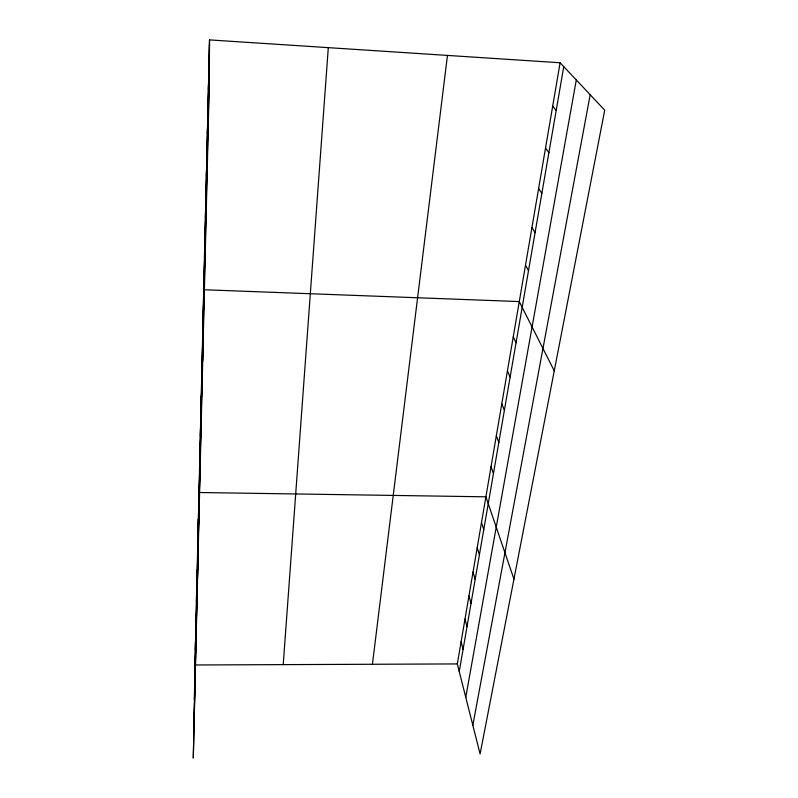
<?xml version="1.0" encoding="UTF-8"?>
<svg xmlns="http://www.w3.org/2000/svg" width="798" height="798" viewBox="0 0 798 798"><rect width="100%" height="100%" fill="white"/><g stroke="black" fill="none" stroke-linecap="round" stroke-linejoin="round"><path stroke-width="1.2" d="M209.525 39.9L209.226 86.443L193.286 758.1L209.525 39.9L560.106 62.763L604.714 110.194L480.097 753.98L457.324 663.926L560.106 62.763M208.418 89.705L208.458 85.496M206.383 176.617L206.443 171.67M207.38 133.974L207.43 129.386M204.497 257.335L204.567 251.769M205.425 217.714L205.485 212.438M201.894 368.177L201.994 361.853M202.732 332.507L202.822 326.412M202.722 360.437L203.68 289.734L519.279 301.574L554.251 370.861M198.193 526.381L198.313 519.169M197.575 577.323L198.931 492.506L485.892 496.815L513.942 579.109M199.55 468.316L199.66 461.404M200.308 436.027L200.418 429.294M201.086 402.671L201.186 396.127M195.301 649.991L195.43 642.24M195.849 626.56L195.979 618.899M196.408 602.51L196.537 594.949M196.986 577.812L197.116 570.361M197.585 552.445L197.704 545.104M194.762 672.824L209.495 43.7M194.303 699.417L209.415 56.738M193.804 728.365L209.325 71.231M283.22 664.624L328.307 47.651M372.427 664.265L447.459 55.421M459.249 671.527L563.757 66.653M465.763 697.282L576.296 79.99M472.835 725.272L590.181 94.753M194.902 664.983L457.324 663.926M552.675 106.204L556.186 110.463M545.523 148.079L548.894 152.687M538.61 188.478L541.862 193.405M531.947 227.48L535.069 232.707M525.503 265.155L528.515 270.652M513.254 336.796L516.057 342.771M507.428 370.871L510.131 377.055M501.792 403.858L504.396 410.252M496.326 435.818L498.84 442.381M491.029 466.79L493.463 473.523M481.493 522.59L483.768 529.603M477.204 547.677L479.418 554.81M473.024 572.126L475.169 579.368M468.945 595.956L471.039 603.298M464.975 619.178L467.01 626.62M461.104 641.831L463.079 649.353"/></g></svg>
